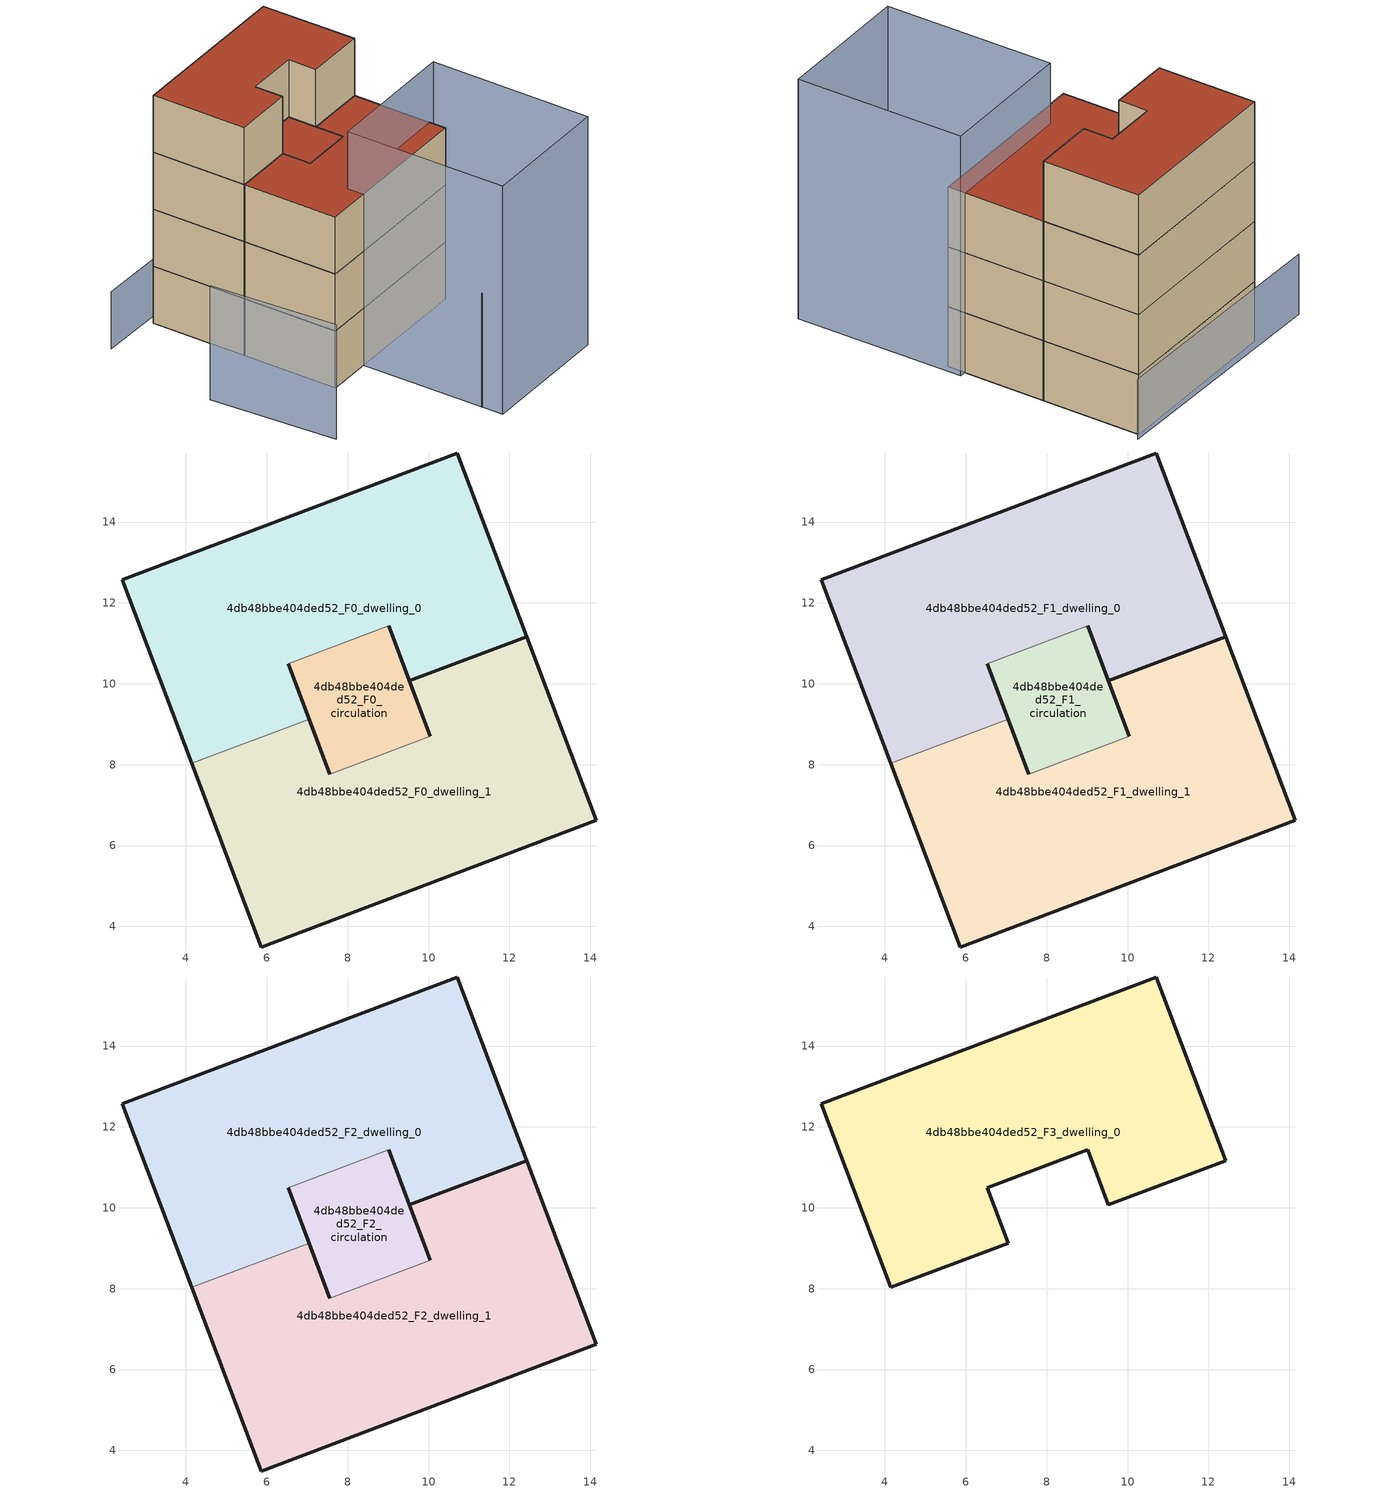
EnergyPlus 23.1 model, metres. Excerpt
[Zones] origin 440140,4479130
4db48bbe404ded52_F0_dwelling_0
 floor ground (EU_floor_Construction): 12.43,11.17 10.71,15.71 2.42,12.57 4.14,8.03 7.04,9.13 6.53,10.49 9.01,11.43 9.53,10.07 z0
 wall outside (EU_wall_Construction): 6.53,10.49 7.04,9.13 / 4.14,8.03 2.42,12.57 10.71,15.71 12.43,11.17 9.53,10.07 9.01,11.43 z0:3
 wall to 4db48bbe404ded52_F0_circulation (EU_wall_Construction): 9.01,11.43 6.53,10.49 z0:3
 wall to 4db48bbe404ded52_F0_dwelling_1 (EU_wall_Construction): 7.04,9.13 4.14,8.03 z0:3
4db48bbe404ded52_F0_dwelling_1
 floor ground (EU_floor_Construction): 14.15,6.63 12.43,11.17 9.53,10.07 10.04,8.71 7.56,7.77 7.04,9.13 4.14,8.03 5.86,3.49 z0
 wall outside (EU_wall_Construction): 7.04,9.13 7.56,7.77 / 10.04,8.71 9.53,10.07 12.43,11.17 14.15,6.63 5.86,3.49 4.14,8.03 z0:3
 wall to 4db48bbe404ded52_F0_circulation (EU_wall_Construction): 7.56,7.77 10.04,8.71 z0:3
4db48bbe404ded52_F0_circulation
 floor ground (EU_floor_Construction): 10.04,8.71 9.01,11.43 6.53,10.49 7.56,7.77 z0
 wall outside (EU_wall_Construction): 9.01,11.43 10.04,8.71 / 7.56,7.77 6.53,10.49 z0:3
4db48bbe404ded52_F1_dwelling_0
 floor to 4db48bbe404ded52_F0_dwelling_0 (EU_floor_Construction): 12.43,11.17 10.71,15.71 2.42,12.57 4.14,8.03 7.04,9.13 6.53,10.49 9.01,11.43 9.53,10.07 z3
 wall outside (EU_wall_Construction): 6.53,10.49 7.04,9.13 / 4.14,8.03 2.42,12.57 10.71,15.71 12.43,11.17 9.53,10.07 9.01,11.43 z3:6
 wall to 4db48bbe404ded52_F1_circulation (EU_wall_Construction): 9.01,11.43 6.53,10.49 z3:6
 wall to 4db48bbe404ded52_F1_dwelling_1 (EU_wall_Construction): 7.04,9.13 4.14,8.03 z3:6
4db48bbe404ded52_F1_dwelling_1
 floor to 4db48bbe404ded52_F0_dwelling_1 (EU_floor_Construction): 14.15,6.63 12.43,11.17 9.53,10.07 10.04,8.71 7.56,7.77 7.04,9.13 4.14,8.03 5.86,3.49 z3
 wall outside (EU_wall_Construction): 7.04,9.13 7.56,7.77 / 10.04,8.71 9.53,10.07 12.43,11.17 14.15,6.63 5.86,3.49 4.14,8.03 z3:6
 wall to 4db48bbe404ded52_F1_circulation (EU_wall_Construction): 7.56,7.77 10.04,8.71 z3:6
4db48bbe404ded52_F1_circulation
 floor to 4db48bbe404ded52_F0_circulation (EU_floor_Construction): 10.04,8.71 9.01,11.43 6.53,10.49 7.56,7.77 z3
 wall outside (EU_wall_Construction): 9.01,11.43 10.04,8.71 / 7.56,7.77 6.53,10.49 z3:6
4db48bbe404ded52_F2_dwelling_0
 floor to 4db48bbe404ded52_F1_dwelling_0 (EU_floor_Construction): 12.43,11.17 10.71,15.71 2.42,12.57 4.14,8.03 7.04,9.13 6.53,10.49 9.01,11.43 9.53,10.07 z6
 wall outside (EU_wall_Construction): 6.53,10.49 7.04,9.13 / 4.14,8.03 2.42,12.57 10.71,15.71 12.43,11.17 9.53,10.07 9.01,11.43 z6:9
 wall to 4db48bbe404ded52_F2_circulation (EU_wall_Construction): 9.01,11.43 6.53,10.49 z6:9
 wall to 4db48bbe404ded52_F2_dwelling_1 (EU_wall_Construction): 7.04,9.13 4.14,8.03 z6:9
4db48bbe404ded52_F2_dwelling_1
 floor to 4db48bbe404ded52_F1_dwelling_1 (EU_floor_Construction): 14.15,6.63 12.43,11.17 9.53,10.07 10.04,8.71 7.56,7.77 7.04,9.13 4.14,8.03 5.86,3.49 z6
 wall outside (EU_wall_Construction): 7.04,9.13 7.56,7.77 / 10.04,8.71 9.53,10.07 12.43,11.17 14.15,6.63 5.86,3.49 4.14,8.03 z6:9
 wall to 4db48bbe404ded52_F2_circulation (EU_wall_Construction): 7.56,7.77 10.04,8.71 z6:9
 roof outside (EU_roof_Construction): 12.43,11.17 14.15,6.63 5.86,3.49 4.14,8.03 7.04,9.13 7.56,7.77 10.04,8.71 9.53,10.07 z9
4db48bbe404ded52_F2_circulation
 floor to 4db48bbe404ded52_F1_circulation (EU_floor_Construction): 10.04,8.71 9.01,11.43 6.53,10.49 7.56,7.77 z6
 wall outside (EU_wall_Construction): 9.01,11.43 10.04,8.71 / 7.56,7.77 6.53,10.49 z6:9
 roof outside (EU_roof_Construction): 9.01,11.43 10.04,8.71 7.56,7.77 6.53,10.49 z9
4db48bbe404ded52_F3_dwelling_0
 floor to 4db48bbe404ded52_F2_dwelling_0 (EU_floor_Construction): 12.43,11.17 10.71,15.71 2.42,12.57 4.14,8.03 7.04,9.13 6.53,10.49 9.01,11.43 9.53,10.07 z9
 wall outside (EU_wall_Construction): 10.71,15.71 12.43,11.17 9.53,10.07 9.01,11.43 6.53,10.49 7.04,9.13 4.14,8.03 2.42,12.57 10.71,15.71 z9:12
 roof outside (EU_roof_Construction): 10.71,15.71 12.43,11.17 9.53,10.07 9.01,11.43 6.53,10.49 7.04,9.13 4.14,8.03 2.42,12.57 z12
shading: 10.24,-1.59 16.62,0.94 / 0.79,5.96 3.44,0.05 z0:6; 10.64,-2.6 7.69,5.08 / 7.69,5.08 14.13,7.55 / 14.13,7.55 17.07,-0.13 / 17.07,-0.13 10.64,-2.6 z0:12; 10.94,15.96 -0.33,11.93 z0:3
[Building]
EU S2 Campaign: North Axis=0; Terrain=City; Solar Distribution=FullExterior
[Site:Location]
Madrid: Latitude=40.5; Longitude=-3.5; Time Zone=1; Elevation=609
[SizingPeriod:WeatherFileDays]
AnnualSizingPeriod: Begin Month=1; Begin Day of Month=1; End Month=12; End Day of Month=31; Day of Week for Start Day=Monday; Use Weather File Daylight Saving Period=No; Use Weather File Rain and Snow Indicators=No
[MATERIAL]
EU_InternalMass_Material: Roughness=MediumRough; Thickness=0.1; Conductivity=1; Density=1800; Specific Heat=900; Thermal Absorptance=0.9; Solar Absorptance=0.7; Visible Absorptance=0.7
[MATERIAL:NOMASS] Roughness=MediumRough; Thermal Absorptance=0.9; Solar Absorptance=0.7; Visible Absorptance=0.7
Name | Thermal Resistance
EU_wall_NoMass | 0.459673
EU_roof_NoMass | 0.495815
EU_floor_NoMass | 0.788942
[CONSTRUCTION]
EU_wall_Construction: EU_wall_NoMass
EU_roof_Construction: EU_roof_NoMass
EU_floor_Construction: EU_floor_NoMass
EU_InternalMass_Construction: EU_InternalMass_Material
[ZONE] Type=1; Multiplier=1; Ceiling Height=autocalculate; Floor Area=autocalculate; Part of Total Floor Area=Yes
Name | Volume
4db48bbe404ded52_F0_dwelling_0; 4db48bbe404ded52_F1_dwelling_0; 4db48bbe404ded52_F2_dwelling_0; 4db48bbe404ded52_F3_dwelling_0; 4db48bbe404ded52_F0_dwelling_1; 4db48bbe404ded52_F1_dwelling_1; 4db48bbe404ded52_F2_dwelling_1 | 117.345
4db48bbe404ded52_F0_circulation; 4db48bbe404ded52_F1_circulation; 4db48bbe404ded52_F2_circulation | 23.2126
[INTERNALMASS] Construction=EU_InternalMass_Construction
Name | Zone or ZoneList | Surface Area
4db48bbe404ded52_F0_dwelling_0_EU_InternalMass | 4db48bbe404ded52_F0_dwelling_0 | 39.1157
4db48bbe404ded52_F0_dwelling_1_EU_InternalMass | 4db48bbe404ded52_F0_dwelling_1 | 39.1157
4db48bbe404ded52_F1_dwelling_0_EU_InternalMass | 4db48bbe404ded52_F1_dwelling_0 | 39.1157
4db48bbe404ded52_F1_dwelling_1_EU_InternalMass | 4db48bbe404ded52_F1_dwelling_1 | 39.1157
4db48bbe404ded52_F2_dwelling_0_EU_InternalMass | 4db48bbe404ded52_F2_dwelling_0 | 39.1157
4db48bbe404ded52_F2_dwelling_1_EU_InternalMass | 4db48bbe404ded52_F2_dwelling_1 | 39.1157
4db48bbe404ded52_F3_dwelling_0_EU_InternalMass | 4db48bbe404ded52_F3_dwelling_0 | 85.8837
[OTHEREQUIPMENT] Fuel Type=Electricity; Design Level Calculation Method=Watts/Area; Power per Zone Floor Area=1; Fraction Latent=0; Fraction Radiant=0; Fraction Lost=0; Carbon Dioxide Generation Rate=0; EndUse Subcategory=EU_Step8_InternalGains
Name | Zone or ZoneList or Space or SpaceList | Schedule
EU_Step8_InternalGain_4db48bbe404ded52_F0_dwelling_0_f000 | 4db48bbe404ded52_F0_dwelling_0 | EU_Step8_GainSchedule_4db48bbe404ded52_F0_dwelling_0_f000
EU_Step8_InternalGain_4db48bbe404ded52_F0_dwelling_1_f000 | 4db48bbe404ded52_F0_dwelling_1 | EU_Step8_GainSchedule_4db48bbe404ded52_F0_dwelling_1_f000
EU_Step8_InternalGain_4db48bbe404ded52_F1_dwelling_0_f000 | 4db48bbe404ded52_F1_dwelling_0 | EU_Step8_GainSchedule_4db48bbe404ded52_F1_dwelling_0_f000
EU_Step8_InternalGain_4db48bbe404ded52_F1_dwelling_1_f000 | 4db48bbe404ded52_F1_dwelling_1 | EU_Step8_GainSchedule_4db48bbe404ded52_F1_dwelling_1_f000
EU_Step8_InternalGain_4db48bbe404ded52_F2_dwelling_0_f000 | 4db48bbe404ded52_F2_dwelling_0 | EU_Step8_GainSchedule_4db48bbe404ded52_F2_dwelling_0_f000
EU_Step8_InternalGain_4db48bbe404ded52_F2_dwelling_1_f000 | 4db48bbe404ded52_F2_dwelling_1 | EU_Step8_GainSchedule_4db48bbe404ded52_F2_dwelling_1_f000
EU_Step8_InternalGain_4db48bbe404ded52_F3_dwelling_0_f000 | 4db48bbe404ded52_F3_dwelling_0 | EU_Step8_GainSchedule_4db48bbe404ded52_F3_dwelling_0_f000
[ZONEINFILTRATION:DESIGNFLOWRATE] Schedule=EU_AlwaysOn; Design Flow Rate Calculation Method=Flow/Area; Flow Rate per Floor Area=0.0005; Constant Term Coefficient=1; Temperature Term Coefficient=0; Velocity Term Coefficient=0; Velocity Squared Term Coefficient=0
Name | Zone or ZoneList or Space or SpaceList
EU_Circulation_Infiltration_4db48bbe404ded52_F0_circulation | 4db48bbe404ded52_F0_circulation
EU_Circulation_Infiltration_4db48bbe404ded52_F1_circulation | 4db48bbe404ded52_F1_circulation
EU_Circulation_Infiltration_4db48bbe404ded52_F2_circulation | 4db48bbe404ded52_F2_circulation
[ZONEVENTILATION:DESIGNFLOWRATE] Schedule=EU_AlwaysOn; Design Flow Rate Calculation Method=AirChanges/Hour; Air Changes per Hour=0.719161; Ventilation Type=Natural; Fan Pressure Rise=0; Fan Total Efficiency=1; Constant Term Coefficient=1; Temperature Term Coefficient=0; Velocity Term Coefficient=0; Velocity Squared Term Coefficient=0; Minimum Indoor Temperature=-100; Maximum Indoor Temperature=100; Delta Temperature=-100; Minimum Outdoor Temperature=-100; Maximum Outdoor Temperature=100; Maximum Wind Speed=40
Name | Zone or ZoneList or Space or SpaceList
EU_ConstantAir_4db48bbe404ded52_F0_dwelling_0 | 4db48bbe404ded52_F0_dwelling_0
EU_ConstantAir_4db48bbe404ded52_F0_dwelling_1 | 4db48bbe404ded52_F0_dwelling_1
EU_ConstantAir_4db48bbe404ded52_F1_dwelling_0 | 4db48bbe404ded52_F1_dwelling_0
EU_ConstantAir_4db48bbe404ded52_F1_dwelling_1 | 4db48bbe404ded52_F1_dwelling_1
EU_ConstantAir_4db48bbe404ded52_F2_dwelling_0 | 4db48bbe404ded52_F2_dwelling_0
EU_ConstantAir_4db48bbe404ded52_F2_dwelling_1 | 4db48bbe404ded52_F2_dwelling_1
EU_ConstantAir_4db48bbe404ded52_F3_dwelling_0 | 4db48bbe404ded52_F3_dwelling_0
[HVACTEMPLATE:THERMOSTAT] Constant Heating Setpoint=20; Constant Cooling Setpoint=50
EU_HeatOnly_4db48bbe404ded52_F0_dwelling_0; EU_HeatOnly_4db48bbe404ded52_F0_dwelling_1; EU_HeatOnly_4db48bbe404ded52_F1_dwelling_0; EU_HeatOnly_4db48bbe404ded52_F1_dwelling_1; EU_HeatOnly_4db48bbe404ded52_F2_dwelling_0; EU_HeatOnly_4db48bbe404ded52_F2_dwelling_1; EU_HeatOnly_4db48bbe404ded52_F3_dwelling_0
[HVACTEMPLATE:ZONE:IDEALLOADSAIRSYSTEM] System Availability Schedule=EU_AlwaysOn; Maximum Heating Supply Air Temperature=50; Minimum Cooling Supply Air Temperature=13; Maximum Heating Supply Air Humidity Ratio=0.0156; Minimum Cooling Supply Air Humidity Ratio=0.0077; Heating Limit=NoLimit; Cooling Limit=NoLimit; Heating Availability Schedule=EU_AlwaysOn; Cooling Availability Schedule=EU_CoolingOff; Dehumidification Control Type=ConstantSensibleHeatRatio; Cooling Sensible Heat Ratio=0.7; Dehumidification Setpoint=60; Humidification Control Type=None; Humidification Setpoint=30; Outdoor Air Method=None; Outdoor Air Flow Rate per Person=0.00944; Outdoor Air Flow Rate per Zone Floor Area=0; Outdoor Air Flow Rate per Zone=0; Demand Controlled Ventilation Type=None; Outdoor Air Economizer Type=NoEconomizer; Heat Recovery Type=None; Sensible Heat Recovery Effectiveness=0.7; Latent Heat Recovery Effectiveness=0.65
Name | Template Thermostat
4db48bbe404ded52_F0_dwelling_0 | EU_HeatOnly_4db48bbe404ded52_F0_dwelling_0
4db48bbe404ded52_F0_dwelling_1 | EU_HeatOnly_4db48bbe404ded52_F0_dwelling_1
4db48bbe404ded52_F1_dwelling_0 | EU_HeatOnly_4db48bbe404ded52_F1_dwelling_0
4db48bbe404ded52_F1_dwelling_1 | EU_HeatOnly_4db48bbe404ded52_F1_dwelling_1
4db48bbe404ded52_F2_dwelling_0 | EU_HeatOnly_4db48bbe404ded52_F2_dwelling_0
4db48bbe404ded52_F2_dwelling_1 | EU_HeatOnly_4db48bbe404ded52_F2_dwelling_1
4db48bbe404ded52_F3_dwelling_0 | EU_HeatOnly_4db48bbe404ded52_F3_dwelling_0
[SIZING:ZONE] Zone Cooling Design Supply Air Temperature Input Method=SupplyAirTemperature; Zone Cooling Design Supply Air Temperature=13; Zone Heating Design Supply Air Temperature Input Method=SupplyAirTemperature; Zone Heating Design Supply Air Temperature=50; Zone Cooling Design Supply Air Humidity Ratio=0.008; Zone Heating Design Supply Air Humidity Ratio=0.008; Cooling Design Air Flow Method=DesignDay; Cooling Design Air Flow Rate=0; Cooling Minimum Air Flow per Zone Floor Area=0.000762; Cooling Minimum Air Flow=0; Cooling Minimum Air Flow Fraction=0.2; Heating Design Air Flow Method=DesignDay; Heating Design Air Flow Rate=0; Heating Maximum Air Flow per Zone Floor Area=0.002032; Heating Maximum Air Flow=0.141576; Heating Maximum Air Flow Fraction=0.3; Account for Dedicated Outdoor Air System=No; Dedicated Outdoor Air System Control Strategy=NeutralSupplyAir; Dedicated Outdoor Air Low Setpoint Temperature for Design=autosize; Dedicated Outdoor Air High Setpoint Temperature for Design=autosize; Zone Load Sizing Method=Sensible Load Only No Latent Load; Zone Latent Cooling Design Supply Air Humidity Ratio Input Method=HumidityRatioDifference; Zone Cooling Design Supply Air Humidity Ratio Difference=0.005; Zone Latent Heating Design Supply Air Humidity Ratio Input Method=HumidityRatioDifference; Zone Humidification Design Supply Air Humidity Ratio Difference=0.005
4db48bbe404ded52_F0_dwelling_0; 4db48bbe404ded52_F0_dwelling_1; 4db48bbe404ded52_F1_dwelling_0; 4db48bbe404ded52_F1_dwelling_1; 4db48bbe404ded52_F2_dwelling_0; 4db48bbe404ded52_F2_dwelling_1; 4db48bbe404ded52_F3_dwelling_0
[SCHEDULE:CONSTANT]
Name | Hourly Value
EU_AlwaysOn | 1
EU_CoolingOff | 0
[SCHEDULE:FILE] Column Number=1; Rows to Skip at Top=0; Number of Hours of Data=8760; Column Separator=Comma; Interpolate to Timestep=No; Minutes per Item=60; Adjust Schedule for Daylight Savings=Yes
Name | File
EU_Step8_GainSchedule_4db48bbe404ded52_F0_dwelling_0_f000 | ../../schedules/4db48bbe404ded52/4db48bbe404ded52_F0_dwelling_0_f000_gain.csv
EU_Step8_GainSchedule_4db48bbe404ded52_F0_dwelling_1_f000 | ../../schedules/4db48bbe404ded52/4db48bbe404ded52_F0_dwelling_1_f000_gain.csv
EU_Step8_GainSchedule_4db48bbe404ded52_F1_dwelling_0_f000 | ../../schedules/4db48bbe404ded52/4db48bbe404ded52_F1_dwelling_0_f000_gain.csv
EU_Step8_GainSchedule_4db48bbe404ded52_F1_dwelling_1_f000 | ../../schedules/4db48bbe404ded52/4db48bbe404ded52_F1_dwelling_1_f000_gain.csv
EU_Step8_GainSchedule_4db48bbe404ded52_F2_dwelling_0_f000 | ../../schedules/4db48bbe404ded52/4db48bbe404ded52_F2_dwelling_0_f000_gain.csv
EU_Step8_GainSchedule_4db48bbe404ded52_F2_dwelling_1_f000 | ../../schedules/4db48bbe404ded52/4db48bbe404ded52_F2_dwelling_1_f000_gain.csv
EU_Step8_GainSchedule_4db48bbe404ded52_F3_dwelling_0_f000 | ../../schedules/4db48bbe404ded52/4db48bbe404ded52_F3_dwelling_0_f000_gain.csv
